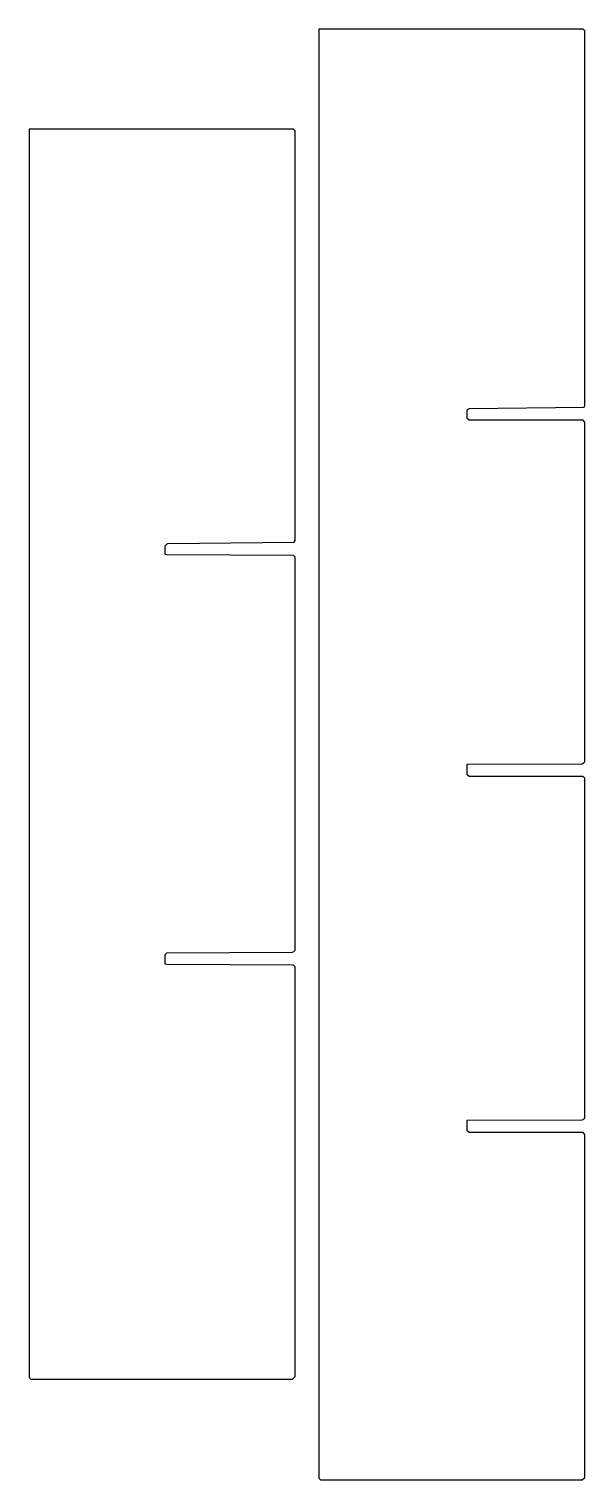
# Model space of a CAD drawing. Extents: x 34 to 667, y 85 to 1739.
import ezdxf

# ---------------------------------------------------------------- set-up
doc = ezdxf.new("R2010")
doc.units = 0
doc.layers.get('0').update_dxf_attribs({"linetype": 'CONTINUOUS'})

msp = doc.modelspace()

# ---------------------------------------------------------------- linework, layer by layer
at = {"color": 250, "linetype": 'CONTINUOUS'}
for points in [[(664, 85), (667, 88), (667, 479), (665, 481), (535, 481), (533, 483), (533, 495), (663.996241, 495.496184, 0.113489), (667, 498), (667, 885), (665, 887), (535, 887), (533, 889), (533, 901), (663.996241, 901.496184, 0.113489), (667, 904), (667, 1291), (665, 1293), (535, 1293), (533, 1295), (533, 1305), (535.003759, 1306.503816), (665.984736, 1307.999767), (666.3, 1308.9), (667, 1310), (667, 1737), (665, 1739), (364, 1739), (364, 87), (366, 85), (664, 85)], [(334, 200), (336, 202), (337, 203), (337, 670), (335, 672), (190.9, 672.7), (189, 673), (189, 684), (191, 686), (333.996552, 686.496504, 0.113523), (337, 689), (337, 1137), (335, 1139), (190.9, 1139.7), (189, 1140), (189, 1150, -0.087341), (192.003424, 1152.503472), (335.986114, 1153.999807), (337, 1156), (337, 1623), (335, 1625), (34, 1625), (34, 202), (36, 200), (334, 200)]]:
    msp.add_lwpolyline(points, format="xyb", dxfattribs=at)

doc.saveas('drawing.dxf')
